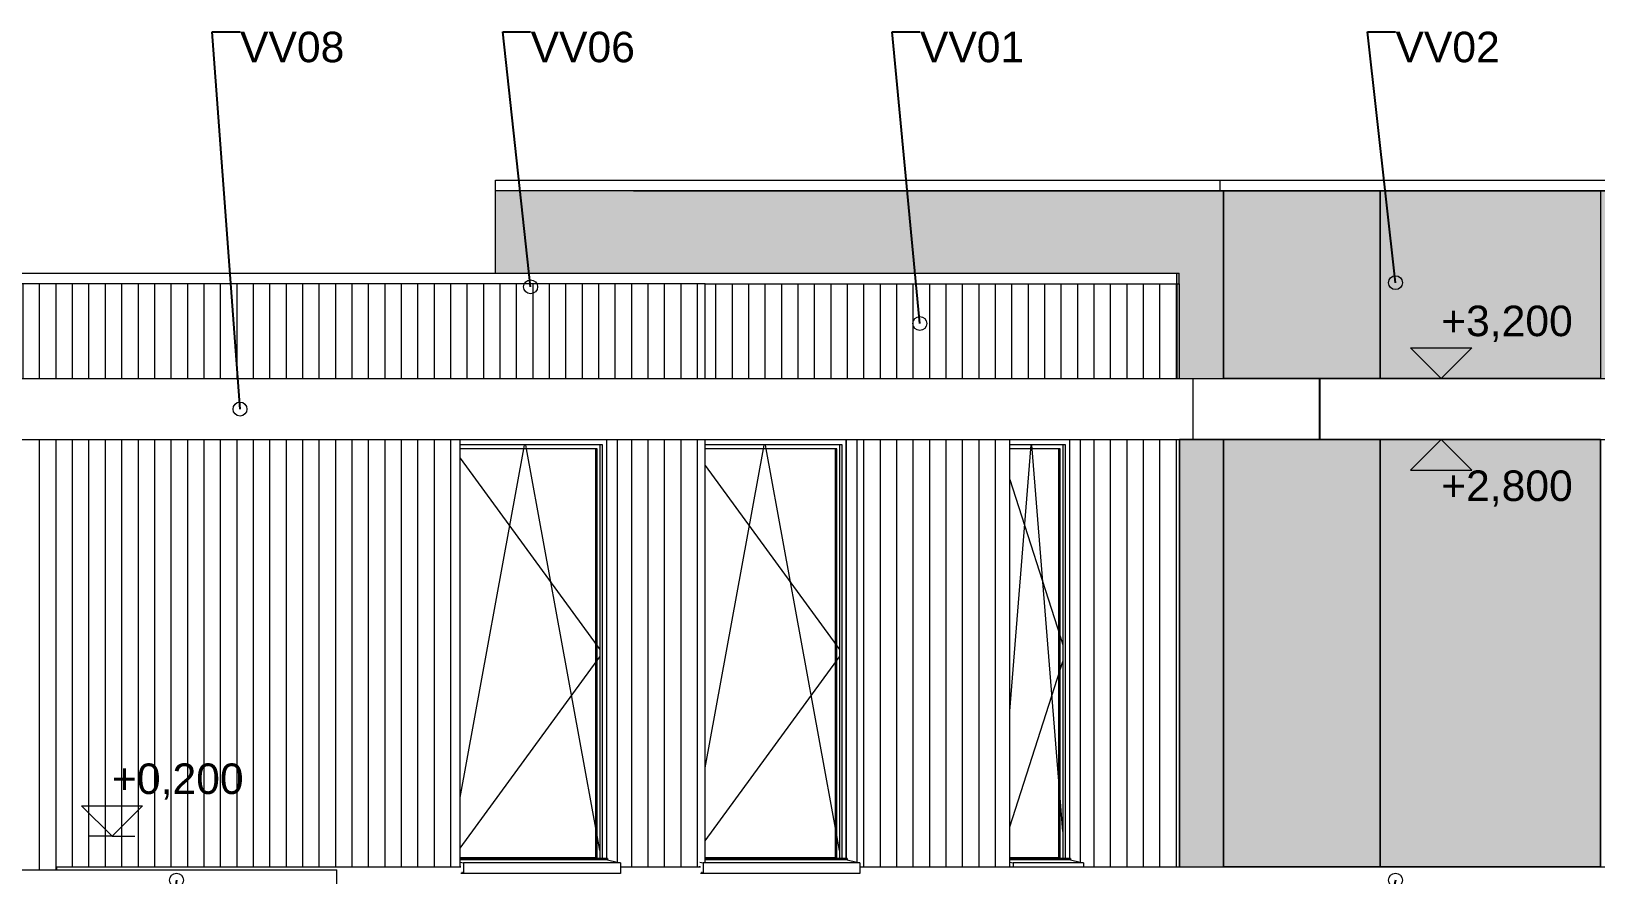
# Model space of a CAD drawing. Header units: millimetres. Extents: x 239748 to 326588, y -19262 to 5561.
# Drawn here: x 248331 to 258579, y -52 to 5475 of the extents above; entities that cross this region are included whole.
import ezdxf

# ---------------------------------------------------------------- set-up
doc = ezdxf.new("R2010")
doc.units = ezdxf.units.MM
doc.header["$MEASUREMENT"] = 0
for name, color, linetype, lineweight in [('Annotation - Label_Pen_No__1', 7, 'Continuous', 13), ('New_0_Pen_No__1', 7, 'Continuous', 13), ('New_0_Pen_No__2', 8, 'Continuous', 15), ('New_2D Drafting - General_Pen_No__1', 7, 'Continuous', 13), ('New_2D Drafting - General_Pen_No__18', 9, 'Continuous', 15), ('New_ARCHICAD Windows_Pen_No__1', 7, 'Continuous', 13), ('New_Dimensioning - General_Pen_No__1', 7, 'Continuous', 13), ('New_Shell - Roof_Pen_No__1', 7, 'Continuous', 13), ('New_Structural - Bearing_Pen_No__1', 7, 'Continuous', 13)]:
    doc.layers.add(name, color=color, linetype=linetype, lineweight=lineweight)
doc.layers.add('New_Structural - Bearing', color=7, linetype='Continuous')
doc.styles.add('GENERATED_STYLE_1', font='')
doc.styles.get('GENERATED_STYLE_1').set_extended_font_data('Arial')
doc.dimstyles.new('GENERATED_STYLE__2', dxfattribs={"dimtxt": 0.18, "dimasz": 182.4, "dimexe": 0.18, "dimexo": 0.0625, "dimgap": 0, "dimtad": 0, "dimtih": 1, "dimtoh": 1, "dimdec": 4, "dimzin": 0, "dimdsep": 46, "dimcen": 0.09, "dimadec": 0, "dimazin": 0, "dimtfac": 1, "dimtdec": 4, "dimtmove": 0, "dimatfit": 3, "dimldrblk": 'ARROWHEAD_1', "dimfxl": 0, "dimtolj": 1, "dimtzin": 0, "dimarcsym": 0})

# ---------------------------------------------------------------- blocks, each defined once
blk = doc.blocks.new('ARROWHEAD_1')
at = {"color": 0, "linetype": 'Continuous', "lineweight": 0}
blk.add_line((0, 0), (-1, 0), dxfattribs=at)
blk.add_circle((0, 0), 0.25, dxfattribs=at)

msp = doc.modelspace()

# ---------------------------------------------------------------- hatches: boundary and pattern name
at = {"layer": 'New_2D Drafting - General_Pen_No__18', "linetype": 'Continuous', "lineweight": 15}
for points in [[(256140.3374, 3200), (256140.3374, 4430), (255124.0896, 4430), (251368.9532, 4430), (251368.9532, 3890), (251776.0157, 3890), (255511.8716, 3890), (255833.5216, 3890), (255833.5216, 3820), (255835.4701, 3820), (255835.4701, 3200)], [(256140.3374, 4430), (256140.3374, 3200), (268845.6311, 3200), (268845.6311, 4430)], [(255851.6938, 0), (256140.3374, 0), (256140.3374, 2800), (255942.6399, 2800), (255851.6938, 2800)], [(256140.3374, 2800), (256140.3374, 0), (258610.0254, 0), (258610.0254, 7), (258610.0254, 8.5), (258610.0254, 27), (258610.0254, 28.5), (258610.0254, 29.99), (258610.0254, 30.0233), (258610.0254, 2800)]]:
    msp.add_hatch(color=9, dxfattribs=at).paths.add_polyline_path(points)
at = {"layer": 'New_Structural - Bearing', "linetype": 'Continuous', "lineweight": 0, "true_color": 0x000000}
h = msp.add_hatch(dxfattribs=at)
h.set_pattern_fill('Plank_Floor_vert_0001', color=18, style=0, pattern_type=2)
h.set_pattern_definition([(90, (-238906.52, 5e-11), (-107.736465, 0), [])])
h.paths.add_polyline_path([(245997.1896, 2800), (247534.9259, 2800), (247534.9259, 3200), (252745.7801, 3200), (252745.7801, 3820), (245997.1896, 3820)])
h = msp.add_hatch(dxfattribs=at)
h.set_pattern_fill('Plank_Floor_vert_0001', color=18, style=0, pattern_type=2)
h.set_pattern_definition([(90, (-238919.97, 1e-11), (-107.742253, 0), [])])
h.paths.add_polyline_path([(252745.7801, 3820), (252745.7801, 3200), (255851.6938, 3200), (255851.6938, 3820)])
h = msp.add_hatch(dxfattribs=at)
h.set_pattern_fill('Plank_Floor_vert_0001', color=18, style=0, pattern_type=2)
h.set_pattern_definition([(90, (-238906.52, 3e-11), (-107.736465, 0), [])])
h.paths.add_polyline_path([(248281.6459, 30), (248302.8084, 24.9999), (248302.8084, -20.0001), (248494.2658, -20.0001), (248494.2658, 0), (251140.7194, 0), (251140.7195, 2800), (248281.6459, 2800)])
h = msp.add_hatch(dxfattribs=at)
h.set_pattern_fill('Plank_Floor_vert_0001', color=18, style=0, pattern_type=2)
h.set_pattern_definition([(90, (491074.98, 2e-10), (-107.223384, 0), [])])
h.paths.add_polyline_path([(252168.4686, 2800), (252097.9269, 2800), (252097.9269, 2765), (252097.9269, 54.9999), (252104.9811, 54.9999), (252104.9811, 45), (252168.4686, 30)])
h = msp.add_hatch(dxfattribs=at)
h.set_pattern_fill('Plank_Floor_vert_0001', color=18, style=0, pattern_type=2)
h.set_pattern_definition([(90, (-238906.52, 5e-11), (-107.736465, 0), [])])
h.paths.add_polyline_path([(252168.4686, 30), (252189.6312, 25), (252189.6312, 0), (252710.3222, 0), (252710.3222, 29.9983), (252745.7802, 29.9988), (252745.7802, 2800), (252168.4686, 2800)])
h = msp.add_hatch(dxfattribs=at)
h.set_pattern_fill('Plank_Floor_vert_0001', color=18, style=0, pattern_type=2)
h.set_pattern_definition([(90, (492658.09, 2e-09), (-107.21757, 0), [])])
h.paths.add_polyline_path([(253667.5817, 2800), (253667.5817, 55), (253674.6355, 55), (253674.6355, 45), (253738.1196, 30), (253738.1196, 2800)])
h = msp.add_hatch(dxfattribs=at)
h.set_pattern_fill('Plank_Floor_vert_0001', color=18, style=0, pattern_type=2)
h.set_pattern_definition([(90, (-238919.97, -1e-10), (-107.742253, 0), [])])
h.paths.add_polyline_path([(254740.9649, 2800), (253738.1196, 2800), (253738.1196, 30), (253759.2809, 25), (253759.2809, 0), (254740.9649, 0)])
h = msp.add_hatch(dxfattribs=at)
h.set_pattern_fill('Plank_Floor_vert_0001', color=18, style=0, pattern_type=2)
h.set_pattern_definition([(90, (494121.68, -1e-10), (-107.21757, 0), [])])
h.paths.add_polyline_path([(255131.1669, 2765), (255131.1669, 55), (255138.2206, 55), (255138.2206, 45), (255201.7048, 30), (255201.7048, 2800), (255131.1669, 2800)])
h = msp.add_hatch(dxfattribs=at)
h.set_pattern_fill('Plank_Floor_vert_0001', color=18, style=0, pattern_type=2)
h.set_pattern_definition([(90, (-238919.97, 5e-10), (-107.742253, 0), [])])
h.paths.add_polyline_path([(255753.6554, 2800), (255201.7047, 2800), (255201.7047, 30), (255222.8661, 25), (255222.8661, 0), (255851.6936, 0), (255851.6937, 2800)])

# ---------------------------------------------------------------- linework, layer by layer
at = {"layer": 'New_0_Pen_No__1', "color": 7, "linetype": 'Continuous', "lineweight": 13, "flags": 128}
for points in [[(257166.0254, 4430), (257166.0254, 3200), (256140.3374, 3200), (256140.3374, 4430)], [(258610.0254, 4430), (258610.0254, 3200), (257170.0254, 3200), (257170.0254, 4430)], [(257166.0254, 2800), (257166.0254, 0), (256140.3374, 0), (256140.3374, 2800)], [(258610.0254, 2800), (258610.0254, 0), (257170.0254, 0), (257170.0254, 2800)]]:
    msp.add_lwpolyline(points, close=True, dxfattribs=at)
at = {"layer": 'New_0_Pen_No__2', "color": 8, "linetype": 'Continuous', "lineweight": 15}
for p, q in [((256769.0254, 2800), (256769.0254, 3200)), ((256773.0254, 2800), (256773.0254, 3200))]:
    msp.add_line(p, q, dxfattribs=at)
at = {"layer": 'New_2D Drafting - General_Pen_No__1', "color": 7, "linetype": 'Continuous', "lineweight": 13, "flags": 128}
for points in [[(256140.3374, 3200), (256140.3374, 4430), (255124.0896, 4430), (251368.9532, 4430), (251368.9532, 3890), (251776.0157, 3890), (255511.8716, 3890), (255833.5216, 3890), (255833.5216, 3820), (255835.4701, 3820), (255835.4701, 3200)], [(256140.3374, 4430), (256140.3374, 3200), (268845.6311, 3200), (268845.6311, 4430)], [(255851.6938, 0), (256140.3374, 0), (256140.3374, 2800), (255942.6399, 2800), (255851.6938, 2800)], [(256140.3374, 2800), (256140.3374, 0), (258610.0254, 0), (258610.0254, 7), (258610.0254, 8.5), (258610.0254, 27), (258610.0254, 28.5), (258610.0254, 29.99), (258610.0254, 30.0233), (258610.0254, 2800)]]:
    msp.add_lwpolyline(points, close=True, dxfattribs=at)
at = {"layer": 'New_ARCHICAD Windows_Pen_No__1', "color": 7, "linetype": 'Continuous', "lineweight": 13}
for p, q in [((251140.7194, 30), (251140.7194, 2800)), ((252097.9269, 2800), (252097.9269, 2765)), ((252168.4686, 2800), (252168.4686, 30)), ((253667.5817, 2800), (253667.5817, 2765)), ((253738.1196, 2800), (253738.1196, 30)), ((254740.9649, 30), (254740.9649, 2800)), ((255131.1669, 2800), (255131.1669, 2765)), ((255201.7047, 2800), (255201.7047, 30)), ((252073.1192, 2765), (251140.7194, 2765)), ((252037.7639, 2740), (251140.7194, 2740)), ((251140.7194, 454.8183), (251557.302, 2740)), ((251140.7194, 2678.7954), (252037.7639, 1448.6014)), ((251557.302, 2740), (251561.8595, 2765)), ((251575.5318, 2740), (251570.9743, 2765)), ((252037.7639, 204.4056), (251575.5318, 2740)), ((252027.1827, 2740), (252027.1827, 60)), ((252037.7639, 60), (252037.7639, 2740)), ((252055.4838, 2765), (252055.4838, 55)), ((252073.1192, 55), (252073.1192, 2765)), ((252097.9269, 2765), (252097.9269, 55)), ((253642.7726, 2765), (252745.7801, 2765)), ((253607.4174, 2740), (252745.7801, 2740)), ((252745.7801, 649.3001), (253126.9297, 2740)), ((253126.9297, 2740), (253131.4874, 2765)), ((253145.1604, 2740), (253140.6027, 2765)), ((253607.4174, 204.4056), (253145.1604, 2740)), ((253596.8367, 2740), (253596.8367, 60)), ((253607.4174, 60), (253607.4174, 2740)), ((253625.1382, 2765), (253625.1382, 55)), ((253642.7726, 55), (253642.7726, 2765)), ((253667.5817, 2765), (253667.5817, 55)), ((255106.3578, 2765), (254740.9649, 2765)), ((255071.0026, 2740), (254740.9649, 2740)), ((254740.9649, 1019.5484), (254879.1466, 2740)), ((254879.1466, 2740), (254881.1545, 2765)), ((254887.1783, 2740), (254885.1704, 2765)), ((255071.0026, 451.2698), (254887.1783, 2740)), ((255060.4219, 2740), (255060.4219, 60)), ((255071.0026, 60), (255071.0026, 2740)), ((255088.7233, 2765), (255088.7233, 55)), ((255106.3578, 55), (255106.3578, 2765)), ((255131.1669, 2765), (255131.1669, 55)), ((252745.7801, 2630.175), (253607.4174, 1448.6014)), ((254740.9649, 2537.6129), (255071.0026, 1510.3175)), ((252037.7639, 1448.6014), (252055.4838, 1424.3007)), ((253607.4174, 1448.6014), (253625.1382, 1424.3007)), ((255071.0026, 1510.3175), (255088.7233, 1455.1587)), ((251140.7194, 121.2046), (252037.7639, 1351.3986)), ((252037.7639, 1351.3986), (252055.4838, 1375.6993)), ((252745.7801, 169.825), (253607.4174, 1351.3986)), ((253607.4174, 1351.3986), (253625.1382, 1375.6993)), ((255071.0026, 1289.6825), (255088.7233, 1344.8413)), ((254740.9649, 262.3871), (255071.0026, 1289.6825)), ((255088.7233, 230.6349), (255071.0026, 451.2698)), ((252055.4838, 107.2028), (252037.7639, 204.4056)), ((253625.1382, 107.2028), (253607.4174, 204.4056)), ((251140.7194, 60), (252037.7639, 60)), ((252104.9811, 55), (251140.7194, 55)), ((252104.9811, 45), (251140.7194, 45)), ((251140.7194, 30), (251161.882, 25)), ((251140.7194, 4.9), (251140.7194, 0)), ((251161.882, 25), (251161.882, -45)), ((252189.6311, 25), (251161.882, 25)), ((252104.9811, 55), (252104.9811, 45)), ((252104.9811, 45), (252168.4686, 30)), ((252168.4686, 30), (252189.6311, 25)), ((252189.6311, 25), (252189.6311, -45)), ((252710.3152, 0), (252710.3152, 5)), ((252710.3222, 29.9983), (252731.4765, 25)), ((252731.4765, 25), (252731.4765, -45)), ((253759.2809, 25), (252731.4765, 25)), ((252745.7801, 60), (253607.4174, 60)), ((253674.6355, 55), (252745.7801, 55)), ((253674.6355, 45), (252745.7801, 45)), ((253674.6355, 55), (253674.6355, 45)), ((253674.6355, 45), (253738.1196, 30)), ((253738.1196, 30), (253759.2809, 25)), ((253759.2809, 25), (253759.2809, -45)), ((254740.9649, 60), (255071.0026, 60)), ((255138.2207, 55), (254740.9649, 55)), ((255138.2207, 45), (254740.9649, 45)), ((254740.9649, 30), (254762.1262, 25)), ((254740.9649, 5), (254740.9649, 30)), ((254740.9649, 0), (254740.9649, 5)), ((254762.1262, 25), (254762.1262, 0)), ((255222.8661, 25), (254762.1262, 25)), ((255138.2207, 55), (255138.2207, 45)), ((255138.2207, 45), (255201.7047, 30)), ((255201.7047, 30), (255222.8661, 25)), ((255222.8661, 25), (255222.8661, 0)), ((251151.3007, -45), (251144.276, -45)), ((251156.0035, -38.3333), (251151.3007, -38.3333)), ((251151.3007, -38.3333), (251151.3007, -45)), ((251156.0035, -45), (251151.3007, -45)), ((251156.0035, -45), (251156.0035, -38.3333)), ((251161.882, -45), (251156.0035, -45)), ((252189.6311, -45), (251161.882, -45)), ((252720.8959, -45), (252713.8961, -45)), ((252725.5984, -38.3333), (252720.8959, -38.3333)), ((252720.8959, -38.3333), (252720.8959, -45)), ((252725.5984, -45), (252720.8959, -45)), ((252725.5984, -45), (252725.5984, -38.3333)), ((252731.4765, -45), (252725.5984, -45)), ((253759.2809, -45), (252731.4765, -45))]:
    msp.add_line(p, q, dxfattribs=at)
at = {"layer": 'New_Dimensioning - General_Pen_No__1', "color": 7, "linetype": 'Continuous', "lineweight": 13}
for p, q in [((257566.7476, 3200), (257366.7476, 3400)), ((257366.7476, 3400), (257766.7476, 3400)), ((257766.7476, 3400), (257566.7476, 3200)), ((257566.7476, 3200), (257416.7476, 3200)), ((257566.7476, 3200), (257716.7476, 3200)), ((257566.7476, 2799.9999), (257366.7476, 2599.9999)), ((257566.7476, 2799.9999), (257416.7476, 2799.9999)), ((257566.7476, 2799.9999), (257716.7476, 2799.9999)), ((257766.7476, 2599.9999), (257566.7476, 2799.9999)), ((257366.7476, 2599.9999), (257766.7476, 2599.9999)), ((248859.603, 200), (248659.603, 400)), ((248659.603, 400), (249059.603, 400)), ((249059.603, 400), (248859.603, 200)), ((248859.603, 200), (248709.603, 200)), ((248859.603, 200), (249009.603, 200))]:
    msp.add_line(p, q, dxfattribs=at)
at = {"layer": 'New_Shell - Roof_Pen_No__1', "color": 7, "linetype": 'Continuous', "lineweight": 13}
for p, q in [((251371.4372, 4500), (256119.3041, 4500)), ((251371.4372, 4430), (251371.4372, 4500)), ((252275.7263, 4430), (256119.3041, 4430)), ((256119.3041, 4500), (268845.0297, 4500)), ((256119.3041, 4430), (256119.3041, 4500)), ((256119.3041, 4430), (256140.3374, 4430)), ((245996.8269, 3890), (255849.7007, 3890)), ((252745.7801, 3820), (255849.7007, 3820)), ((255849.7007, 3820), (255849.7007, 3890)), ((248223.8004, 3200), (255942.6399, 3200)), ((255942.6399, 2800), (255942.6399, 3200)), ((255942.6399, 3200), (275865.0254, 3200)), ((248223.8004, 2800), (255942.6399, 2800)), ((255942.6399, 2800), (275465.0254, 2800))]:
    msp.add_line(p, q, dxfattribs=at)
at = {"layer": 'New_Structural - Bearing_Pen_No__1', "color": 7, "linetype": 'Continuous', "lineweight": 13}
for p, q in [((252275.7263, 4430), (251368.9532, 4430)), ((251368.9532, 4430), (251368.9532, 3890)), ((256140.3374, 4430), (268835.0254, 4430)), ((256140.3374, 4430), (256140.3374, 3470)), ((252745.7801, 3820), (245997.1896, 3820)), ((252745.7567, 3200), (252745.7567, 3820)), ((252745.7801, 3200.0047), (252745.7801, 3820)), ((255851.6937, 3820), (255849.7007, 3820)), ((255851.6937, 3470), (255851.6937, 3820)), ((255851.6937, 3200), (255851.6937, 3470)), ((256140.3374, 3470), (256140.3374, 3200)), ((252745.7801, 29.9988), (252745.7801, 2800)), ((255851.6936, 0), (255851.6937, 2800)), ((256140.3374, 2800), (256140.3374, 0)), ((248494.2657, 0), (248497.7928, 0)), ((248494.2657, -20), (248494.2657, 0)), ((248497.7928, -20), (248497.7928, 0)), ((248497.7928, 0), (251144.276, 0)), ((251140.7194, 4.9), (251140.7194, 30)), ((252189.6311, 0), (252713.8961, 0)), ((253759.2809, 0), (266958.0067, 0)), ((246644.5507, -20), (250332.5051, -20)), ((250332.5051, -200.3663), (250332.5051, -20))]:
    msp.add_line(p, q, dxfattribs=at)

# ---------------------------------------------------------------- texts
at = {"layer": 'Annotation - Label_Pen_No__1', "color": 7, "linetype": 'Continuous', "lineweight": 13, "char_height": 200, "attachment_point": 1, "style": 'GENERATED_STYLE_1'}
for s, insert in [('\\A1;{\\pql;\\fArial|b0|i0|c0|p34;VV0\\fArial|b0|i0|c0|p34;8}', (249698.1228, 5472.2035)), ('\\A1;{\\pql;\\fArial|b0|i0|c0|p34;VV0\\fArial|b0|i0|c0|p34;6}', (251601.7133, 5472.2035)), ('\\A1;{\\pql;\\fArial|b0|i0|c0|p34;VV01}', (254152.0456, 5472.2035)), ('\\A1;{\\pql;\\fArial|b0|i0|c0|p34;VV0\\fArial|b0|i0|c0|p34;2}', (257267.2784, 5472.2035))]:
    msp.add_mtext(s, dxfattribs=dict(at, insert=insert))
at = {"layer": 'New_Dimensioning - General_Pen_No__1', "color": 7, "lineweight": 13, "char_height": 200, "attachment_point": 7, "style": 'GENERATED_STYLE_1'}
for s, insert in [('\\A1;{\\pql;\\fArial|b0|i0|c0|p34;+3,200}', (257566.7476, 3440)), ('\\A1;{\\pql;\\fArial|b0|i0|c0|p34;+2,800}', (257566.7476, 2359.9999)), ('\\A1;{\\pql;\\fArial|b0|i0|c0|p34;+0,200}', (248859.603, 440))]:
    msp.add_mtext(s, dxfattribs=dict(at, insert=insert))

# ---------------------------------------------------------------- leaders
at = {"layer": 'Annotation - Label_Pen_No__1', "color": 7, "linetype": 'Continuous', "lineweight": 13, "annotation_type": 0, "has_hookline": 1, "hookline_direction": 0}
for points, text_width in [([(249698.1228, 2999.6333), (249515.7228, 5472.2035), (249698.1228, 5472.2035)], 669.4), ([(251601.7133, 3800), (251419.3133, 5472.2035), (251601.7133, 5472.2035)], 669), ([(254152.0456, 3560.3445), (253969.6456, 5472.2035), (254152.0456, 5472.2035)], 630.4), ([(257267.2784, 3827.6582), (257084.8784, 5472.2035), (257267.2784, 5472.2035)], 666.8), ([(249281.8106, -87.6128), (249099.4106, -1447.2796), (249281.8106, -1447.2796)], 668.8), ([(257267.2784, -87.6128), (257084.8784, -914.189), (257267.2784, -914.189)], 668.8)]:
    msp.add_leader(points, dimstyle='GENERATED_STYLE__2', dxfattribs=dict(at, text_width=text_width))

doc.saveas('drawing.dxf')
